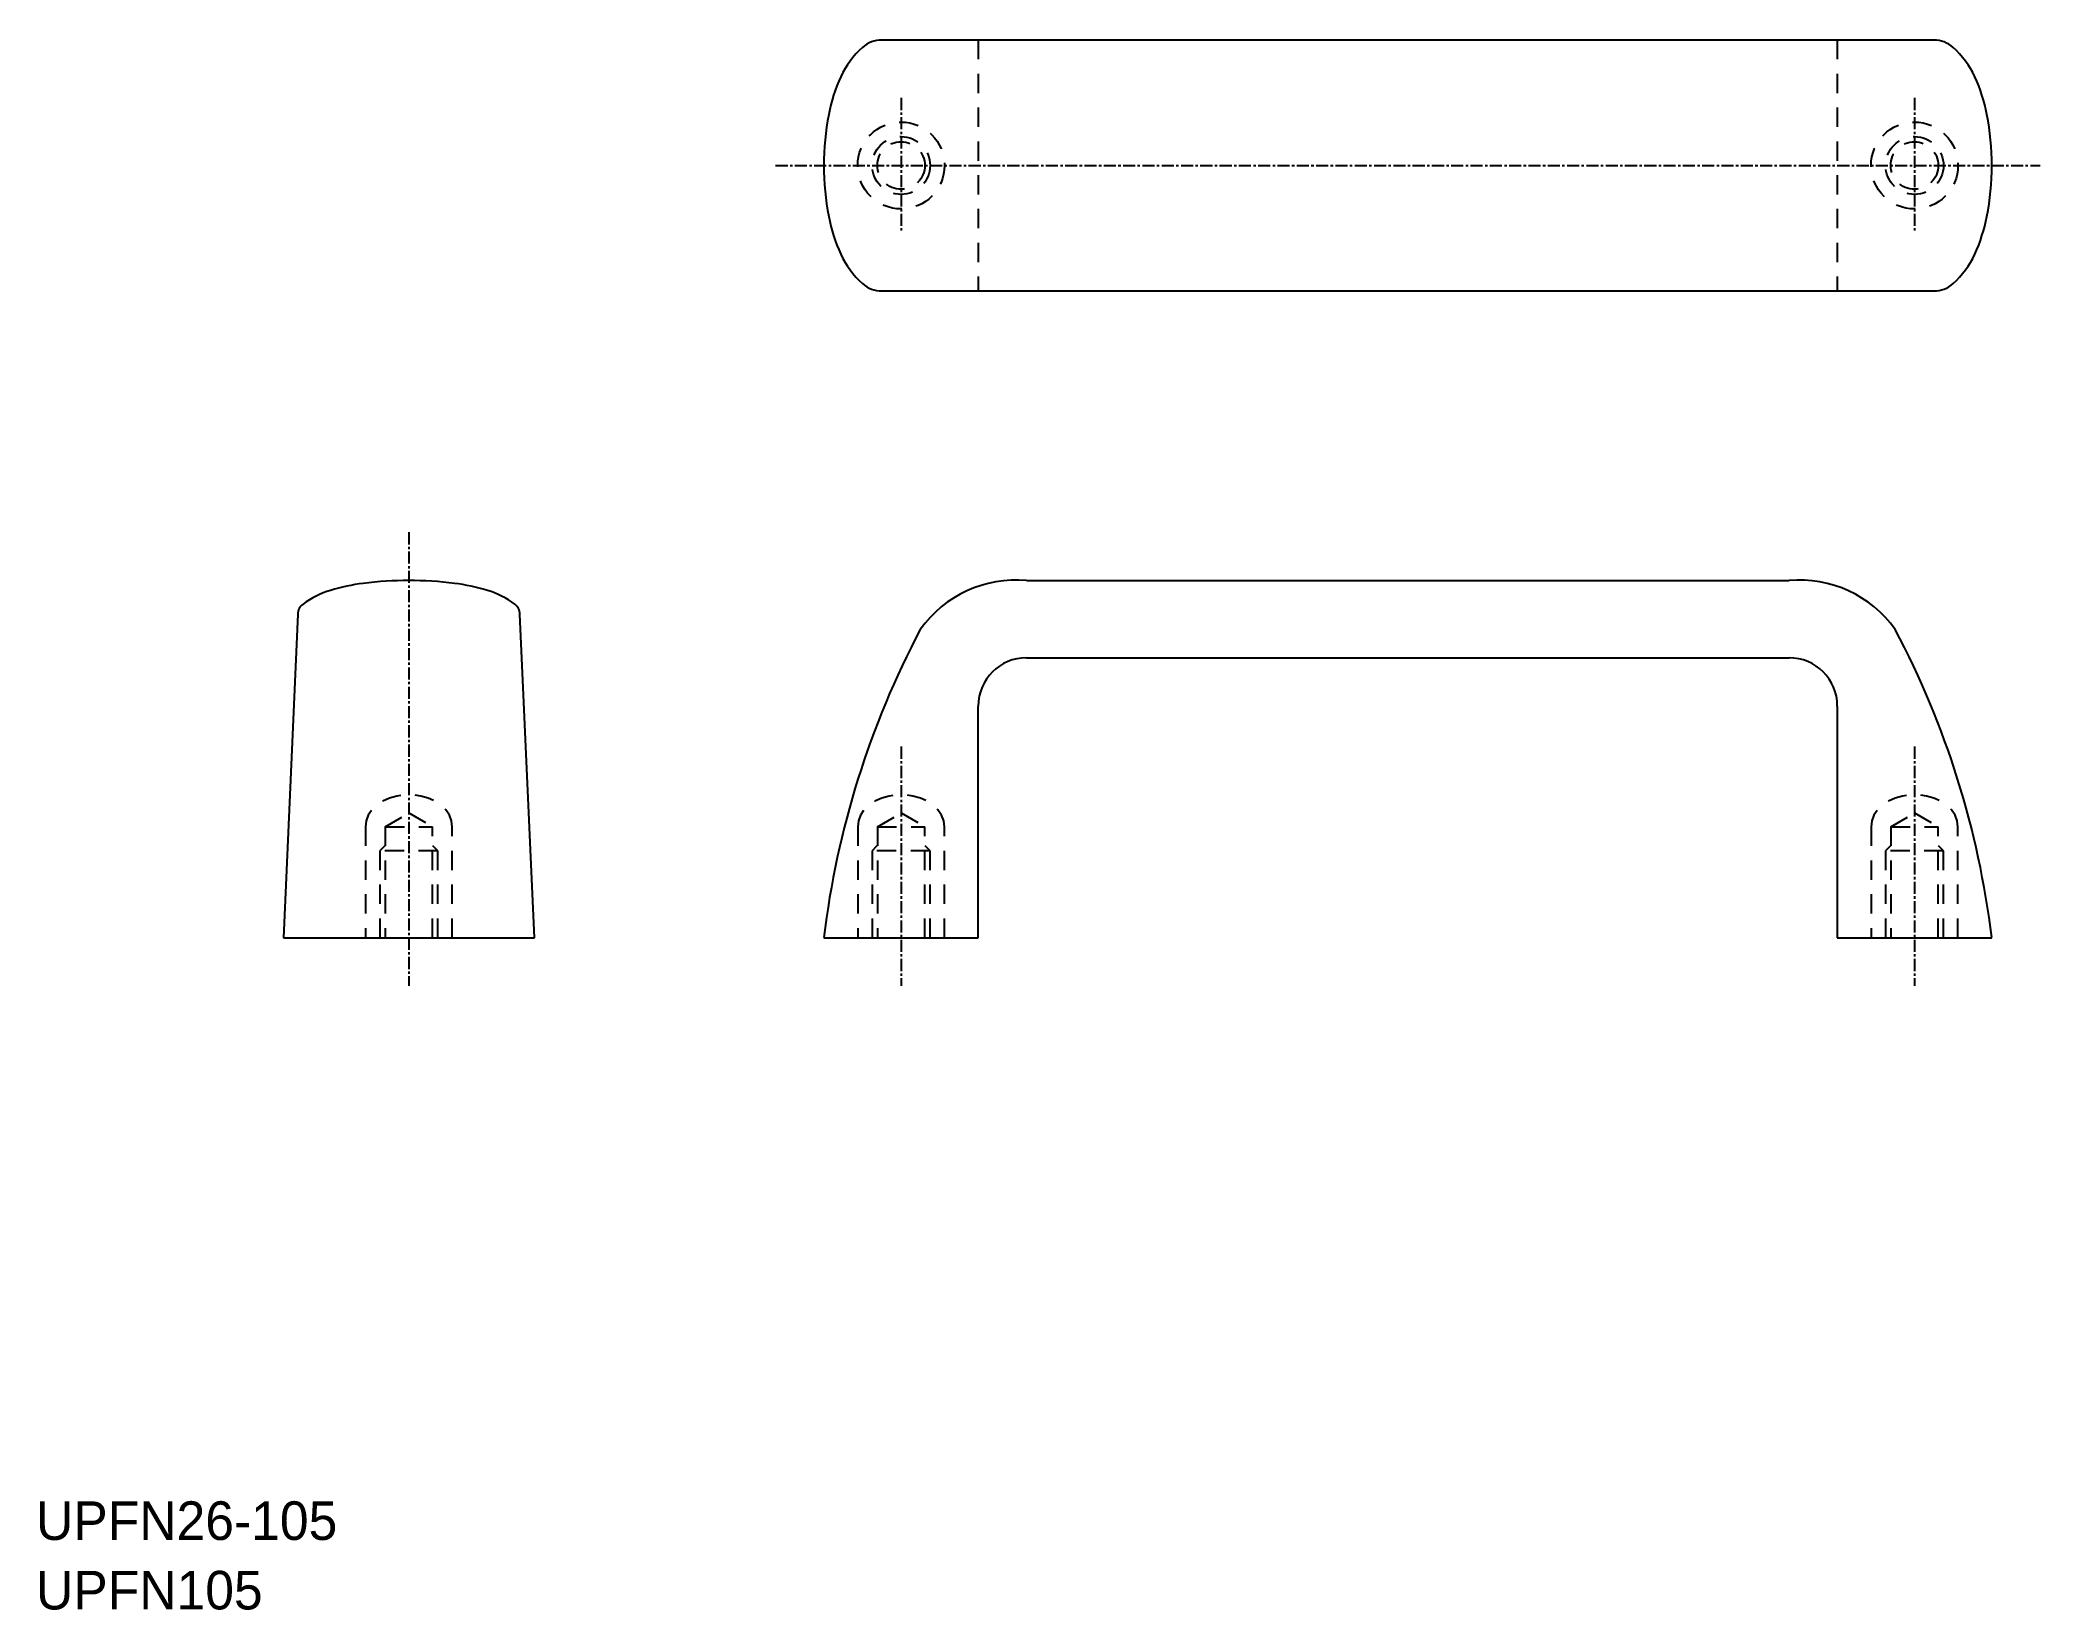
# Model space of a CAD drawing. Extents: x 0 to 208, y 0 to 163.
import ezdxf

# ---------------------------------------------------------------- set-up
doc = ezdxf.new("R2010")
doc.units = 0
doc.linetypes.add('CENTER', pattern=[2, 1.25, -0.25, 0.25, -0.25])
doc.linetypes.add('DASHED', pattern=[3.5, 2, -1.5])
doc.layers.get('0').update_dxf_attribs({"linetype": 'CONTINUOUS'})
doc.layers.add('CENTER', color=1, linetype='CENTER')

msp = doc.modelspace()

# ---------------------------------------------------------------- linework, layer by layer
at = {"color": 7, "linetype": 'CONTINUOUS'}
for p, q in [((196.62, 162.6), (87.63, 162.6)), ((87.63, 136.6), (196.62, 136.6)), ((102.63, 106.6), (181.63, 106.6)), ((27.13, 103.1), (25.63, 69.6)), ((51.63, 69.6), (50.13, 103.1)), ((102.63, 98.6), (181.63, 98.6)), ((97.63, 69.6), (97.63, 93.6)), ((186.63, 93.6), (186.63, 69.6)), ((25.63, 69.6), (51.63, 69.6)), ((81.63, 69.6), (97.63, 69.6)), ((186.63, 69.6), (202.63, 69.6))]:
    msp.add_line(p, q, dxfattribs=at)
at = {"color": 3, "linetype": 'DASHED'}
for p, q in [((97.63, 162.6), (97.63, 136.6)), ((186.63, 162.6), (186.63, 136.6)), ((34.13, 81.1), (34.13, 69.6)), ((36.17, 81.1), (38.63, 82.52)), ((36.17, 81.1), (41.09, 81.1)), ((36.17, 81.1), (36.17, 69.6)), ((38.63, 82.52), (41.09, 81.1)), ((41.09, 69.6), (41.09, 81.1)), ((43.13, 69.6), (43.13, 81.1)), ((85.13, 81.1), (85.13, 69.6)), ((87.17, 81.1), (89.63, 82.52)), ((87.17, 81.1), (92.09, 81.1)), ((87.17, 81.1), (87.17, 69.6)), ((89.63, 82.52), (92.09, 81.1)), ((92.09, 69.6), (92.09, 81.1)), ((94.13, 69.6), (94.13, 81.1)), ((190.13, 81.1), (190.13, 69.6)), ((192.17, 81.1), (194.63, 82.52)), ((192.17, 81.1), (197.09, 81.1)), ((192.17, 81.1), (192.17, 69.6)), ((194.63, 82.52), (197.09, 81.1)), ((197.09, 69.6), (197.09, 81.1)), ((199.13, 69.6), (199.13, 81.1)), ((36.13, 79.1), (35.63, 78.6)), ((41.63, 78.6), (41.13, 79.1)), ((87.13, 79.1), (86.63, 78.6)), ((92.63, 78.6), (92.13, 79.1)), ((192.13, 79.1), (191.63, 78.6)), ((197.63, 78.6), (197.13, 79.1)), ((41.63, 78.6), (35.63, 78.6)), ((35.63, 78.6), (35.63, 69.6)), ((41.63, 69.6), (41.63, 78.6)), ((86.63, 78.6), (86.63, 69.6)), ((92.63, 78.6), (86.63, 78.6)), ((92.63, 69.6), (92.63, 78.6)), ((197.63, 78.6), (191.63, 78.6)), ((191.63, 78.6), (191.63, 69.6)), ((197.63, 69.6), (197.63, 78.6)), ((85.63, 69.6), (85.63, 69.6)), ((89.63, 69.6), (89.63, 69.6))]:
    msp.add_line(p, q, dxfattribs=at)
at = {"color": 3, "linetype": 'DASHED', "flags": 128}
for points in [[(43.13, 81.1), (43.05, 81.71), (42.83, 82.29), (42.45, 82.84), (41.95, 83.32), (41.34, 83.73), (40.63, 84.05), (39.86, 84.27), (39.04, 84.39), (38.21, 84.39), (37.4, 84.27), (36.62, 84.05), (35.92, 83.73), (35.3, 83.32), (34.8, 82.84), (34.43, 82.29), (34.21, 81.71), (34.13, 81.1)], [(94.13, 81.1), (94.05, 81.71), (93.83, 82.29), (93.45, 82.84), (92.95, 83.32), (92.34, 83.73), (91.63, 84.05), (90.86, 84.27), (90.04, 84.39), (89.21, 84.39), (88.4, 84.27), (87.62, 84.05), (86.92, 83.73), (86.3, 83.32), (85.8, 82.84), (85.43, 82.29), (85.21, 81.71), (85.13, 81.1)], [(199.13, 81.1), (199.05, 81.71), (198.83, 82.29), (198.45, 82.84), (197.95, 83.32), (197.34, 83.73), (196.63, 84.05), (195.86, 84.27), (195.04, 84.39), (194.21, 84.39), (193.4, 84.27), (192.62, 84.05), (191.92, 83.73), (191.3, 83.32), (190.8, 82.84), (190.43, 82.29), (190.21, 81.71), (190.13, 81.1)]]:
    msp.add_lwpolyline(points, dxfattribs=at)
at = {"color": 3, "linetype": 'DASHED'}
for centre, radius in [((89.63, 149.6), 4.5), ((194.63, 149.6), 4.5), ((89.63, 149.6), 3), ((89.63, 149.6), 2.46), ((194.63, 149.6), 3), ((194.63, 149.6), 2.46)]:
    msp.add_circle(centre, radius, dxfattribs=at)
at = {"color": 7, "linetype": 'CONTINUOUS'}
for centre, radius, start, end in [((91.88, 154.87), 9.36, 131.9466, 155.225), ((87.63, 159.6), 3, 90, 131.9466), ((196.62, 159.6), 3, 48.0472, 90), ((192.37, 154.87), 9.36, 24.7695, 48.0472), ((98.77, 151.7), 16.94, 155.225, 169.177), ((185.49, 151.7), 16.94, 10.823, 24.7751), ((109.72, 149.6), 28.09, 169.177, 180), ((174.54, 149.6), 28.09, 0, 10.823), ((109.72, 149.6), 28.09, 180, 190.823), ((174.54, 149.6), 28.09, 349.177, 0), ((98.77, 147.51), 16.94, 190.823, 204.775), ((185.49, 147.51), 16.94, 335.225, 349.177), ((91.88, 144.33), 9.36, 204.775, 228.0548), ((192.37, 144.33), 9.36, 311.9512, 335.2306), ((87.63, 139.6), 3, 228.0548, 270), ((196.62, 139.6), 3, 270, 311.9512), ((36.48, 85.92), 20.55, 97.1851, 106.928), ((38.63, 68.87), 37.73, 90, 97.1851), ((38.63, 68.87), 37.73, 82.8149, 90), ((40.78, 85.92), 20.55, 73.0725, 82.8149), ((101.53, 94.51), 12.14, 84.8266, 144.7006), ((182.72, 94.51), 12.14, 35.2982, 95.1733), ((28.44, 103.1), 1.31, 126.307, 180), ((33.24, 96.57), 9.42, 106.928, 126.307), ((44.02, 96.57), 9.42, 53.693, 73.0725), ((48.82, 103.1), 1.31, 0, 53.6929), ((172.8, 58.58), 91.84, 152.1173, 173.1055), ((111.49, 58.59), 91.8, 6.8918, 27.8876), ((102.63, 93.6), 5, 90, 180), ((181.63, 93.6), 5, 0, 90), ((181.63, 93.6), 13, 24.0294, 24.0346)]:
    msp.add_arc(centre, radius, start, end, dxfattribs=at)
at = {"layer": 'CENTER', "color": 1, "linetype": 'CENTER'}
for p, q in [((89.63, 156.6), (89.63, 142.6)), ((194.63, 156.6), (194.63, 142.6)), ((76.63, 149.6), (207.63, 149.6)), ((38.63, 111.6), (38.63, 64.6)), ((89.63, 89.39), (89.63, 64.6)), ((194.63, 89.39), (194.63, 64.6))]:
    msp.add_line(p, q, dxfattribs=at)

# ---------------------------------------------------------------- texts
for s, p in [('UPFN26-105', (0, 7.2)), ('UPFN105', (0, 0))]:
    msp.add_text(s, height=4).set_placement(p)

doc.saveas('drawing.dxf')
